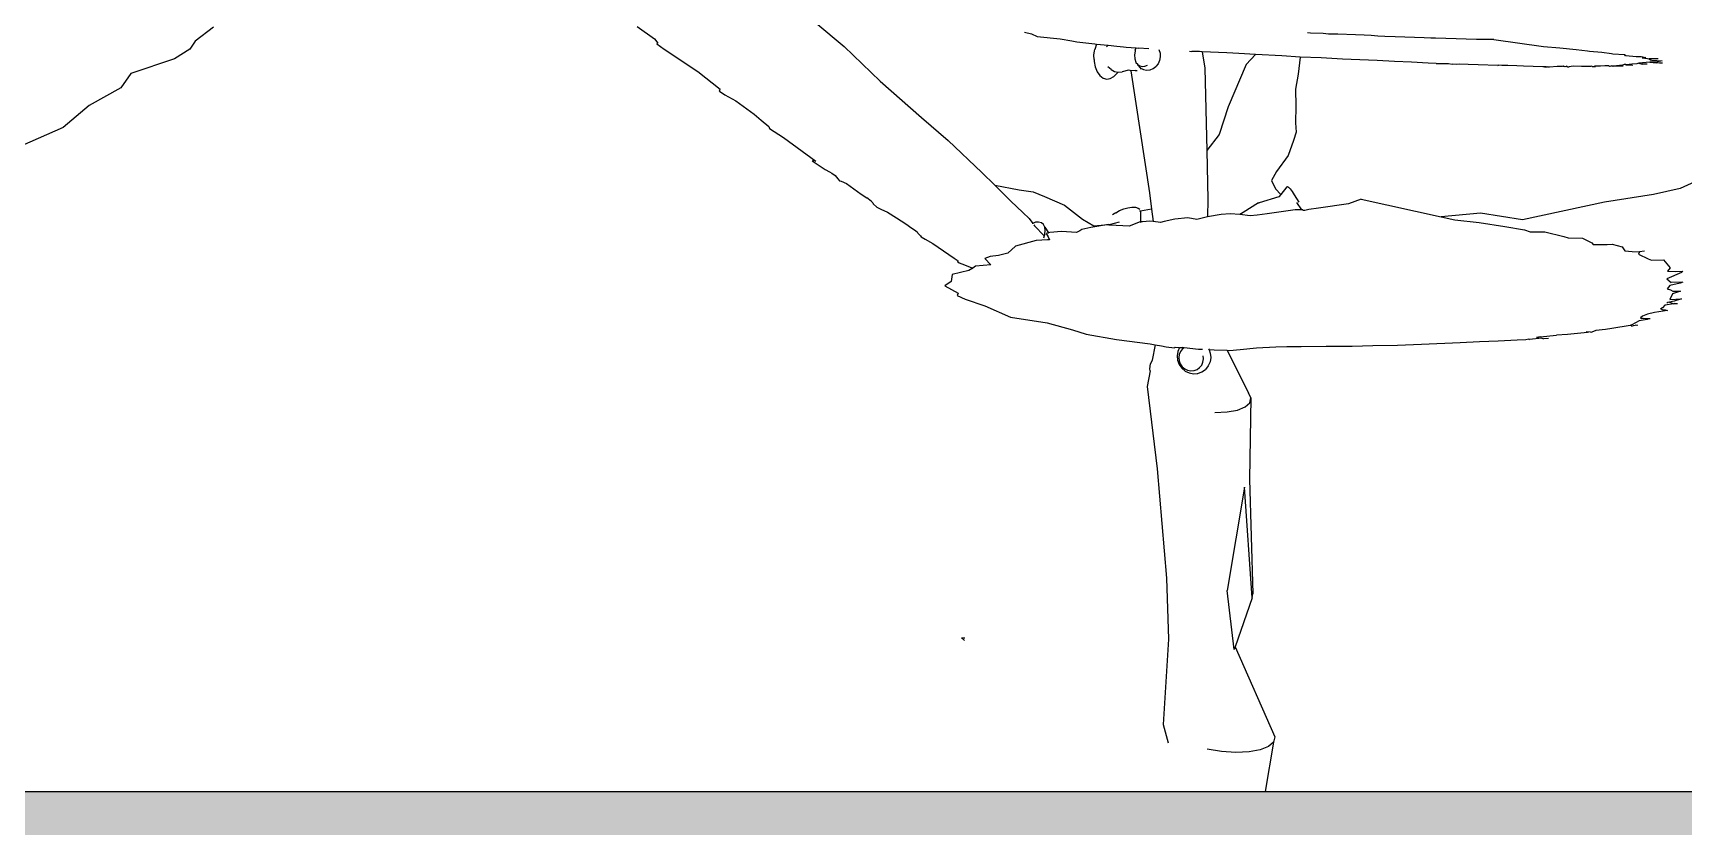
# Model space of a CAD drawing. Header units: metres. Extents: x -175 to 101, y -7 to 93.
# Drawn here: x 11.1485 to 11.2299, y 0.197 to 0.2362 of the extents above; entities that cross this region are included whole.
import ezdxf

# ---------------------------------------------------------------- set-up
doc = ezdxf.new("R2010")
doc.units = ezdxf.units.M

# ---------------------------------------------------------------- blocks, each defined once
blk = doc.blocks.new('caja1')
at = {"true_color": 0xffffff}
h = blk.add_hatch(color=7, dxfattribs=at)
h.dxf.hatch_style = 1
h.paths.add_polyline_path([(-5.701762, 1.398779), (-6.201762, 1.398779), (-6.201762, 1.348779), (-6.181762, 1.348779), (-5.721762, 1.348779), (-5.701762, 1.348779)])
h.paths.add_polyline_path([(-5.721762, 1.348779), (-6.181762, 1.348779), (-6.181762, 1.148779), (-5.721762, 1.148779)])
h.paths.add_polyline_path([(-6.12612, 1.213515), (-6.120943, 1.209542), (-6.11697, 1.204364), (-6.114472, 1.198335), (-6.11362, 1.191864), (-6.114472, 1.185394), (-6.11697, 1.179364), (-6.120943, 1.174186), (-6.12612, 1.170214), (-6.13215, 1.167716), (-6.13862, 1.166864), (-6.145091, 1.167716), (-6.15112, 1.170214), (-6.156298, 1.174186), (-6.160271, 1.179364), (-6.162768, 1.185394), (-6.16362, 1.191864), (-6.162768, 1.198335), (-6.160271, 1.204364), (-6.156298, 1.209542), (-6.15112, 1.213515), (-6.145091, 1.216012), (-6.13862, 1.216864), (-6.13215, 1.216012)], flags=16)
h.paths.add_polyline_path([(-6.127717, 1.20797), (-6.124048, 1.204631), (-6.121369, 1.200457), (-6.119861, 1.195732), (-6.119628, 1.190777), (-6.120685, 1.185931), (-6.12296, 1.181524), (-6.126299, 1.177856), (-6.130473, 1.175176), (-6.135198, 1.173669), (-6.140153, 1.173435), (-6.144999, 1.174492), (-6.149406, 1.176768), (-6.153074, 1.180106), (-6.155754, 1.18428), (-6.157261, 1.189005), (-6.157495, 1.19396), (-6.156438, 1.198806), (-6.154162, 1.203213), (-6.150824, 1.206882), (-6.14665, 1.209561), (-6.141925, 1.211069), (-6.13697, 1.211302), (-6.132124, 1.210245)], flags=0)
blk.add_line((-6.201762, 1.398779), (-5.701762, 1.398779))
blk = doc.blocks.new('plantita2')
for p, q in [((-3.788296, 0.837027), (-3.788791, 0.836006)), ((-3.788791, 0.836006), (-3.788858, 0.835535)), ((-3.788858, 0.835535), (-3.789317, 0.834756)), ((-3.789317, 0.834756), (-3.790919, 0.833155)), ((-3.790919, 0.833155), (-3.791039, 0.832304)), ((-3.791039, 0.832304), (-3.792037, 0.830822)), ((-3.792037, 0.830822), (-3.792703, 0.829263)), ((-3.792703, 0.829263), (-3.794423, 0.827185)), ((-3.802091, 0.828345), (-3.802277, 0.828241)), ((-3.801886, 0.828267), (-3.802168, 0.828112)), ((-3.802133, 0.828241), (-3.801656, 0.828451)), ((-3.801875, 0.828444), (-3.802091, 0.828345)), ((-3.801656, 0.828451), (-3.801886, 0.828267)), ((-3.801727, 0.828288), (-3.801883, 0.828232)), ((-3.801599, 0.828357), (-3.801727, 0.828288)), ((-3.805073, 0.827258), (-3.804521, 0.827496)), ((-3.804521, 0.827496), (-3.804063, 0.827648)), ((-3.804063, 0.827648), (-3.803997, 0.827661)), ((-3.803997, 0.827661), (-3.803459, 0.827894)), ((-3.803459, 0.827894), (-3.803382, 0.827878)), ((-3.803382, 0.827878), (-3.80343, 0.827839)), ((-3.803382, 0.827878), (-3.802902, 0.828068)), ((-3.803213, 0.827476), (-3.803316, 0.827379)), ((-3.803213, 0.827476), (-3.803153, 0.827477)), ((-3.802924, 0.827636), (-3.803153, 0.827477)), ((-3.803153, 0.827477), (-3.802854, 0.827607)), ((-3.802705, 0.82776), (-3.802924, 0.827636)), ((-3.802902, 0.828068), (-3.802682, 0.828169)), ((-3.80264, 0.827828), (-3.802705, 0.82776)), ((-3.802682, 0.828169), (-3.802455, 0.82824)), ((-3.802168, 0.828112), (-3.80264, 0.827828)), ((-3.80264, 0.827828), (-3.802478, 0.82786)), ((-3.802455, 0.82824), (-3.802609, 0.828129)), ((-3.802609, 0.828129), (-3.802363, 0.828229)), ((-3.8024, 0.827886), (-3.802478, 0.82786)), ((-3.80225, 0.827961), (-3.8024, 0.827886)), ((-3.802363, 0.828229), (-3.802277, 0.828241)), ((-3.802277, 0.828241), (-3.802188, 0.828231)), ((-3.802188, 0.828231), (-3.802133, 0.828241)), ((-3.802168, 0.828112), (-3.801883, 0.828232)), ((-3.807216, 0.826454), (-3.806458, 0.826753)), ((-3.806458, 0.826753), (-3.805706, 0.827041)), ((-3.805706, 0.827041), (-3.805175, 0.827233)), ((-3.805175, 0.827233), (-3.805073, 0.827258)), ((-3.804668, 0.826635), (-3.804688, 0.826605)), ((-3.804616, 0.826651), (-3.804668, 0.826635)), ((-3.804616, 0.826651), (-3.804528, 0.826689)), ((-3.804506, 0.82672), (-3.804528, 0.826689)), ((-3.804528, 0.826689), (-3.804477, 0.826704)), ((-3.80427, 0.826849), (-3.804506, 0.82672)), ((-3.804069, 0.826957), (-3.80427, 0.826849)), ((-3.804, 0.826994), (-3.804069, 0.826957)), ((-3.803912, 0.827036), (-3.804, 0.826994)), ((-3.803864, 0.827037), (-3.803912, 0.827036)), ((-3.803795, 0.827073), (-3.803864, 0.827037)), ((-3.803795, 0.827073), (-3.803756, 0.827129)), ((-3.803756, 0.827129), (-3.803704, 0.82711)), ((-3.803688, 0.827142), (-3.803704, 0.82711)), ((-3.803316, 0.827379), (-3.803688, 0.827142)), ((-3.803267, 0.82735), (-3.803688, 0.827142)), ((-3.809547, 0.825657), (-3.807216, 0.826454)), ((-3.806164, 0.825865), (-3.806491, 0.825677)), ((-3.805952, 0.825986), (-3.806164, 0.825865)), ((-3.80591, 0.826009), (-3.805952, 0.825986)), ((-3.80591, 0.826009), (-3.805854, 0.826027)), ((-3.805885, 0.826024), (-3.80591, 0.826009)), ((-3.805854, 0.826027), (-3.805885, 0.826024)), ((-3.805777, 0.826048), (-3.805854, 0.826027)), ((-3.805751, 0.826094), (-3.805777, 0.826048)), ((-3.8057, 0.826091), (-3.805751, 0.826094)), ((-3.8057, 0.826091), (-3.805621, 0.826124)), ((-3.805459, 0.826239), (-3.805621, 0.826124)), ((-3.805092, 0.826416), (-3.805459, 0.826239)), ((-3.804688, 0.826605), (-3.805092, 0.826416)), ((-3.810319, 0.825273), (-3.811687, 0.824637)), ((-3.809547, 0.825657), (-3.810319, 0.825273)), ((-3.80795, 0.825002), (-3.80836, 0.824815)), ((-3.807652, 0.825141), (-3.80795, 0.825002)), ((-3.806787, 0.825546), (-3.807652, 0.825141)), ((-3.806745, 0.825559), (-3.806787, 0.825546)), ((-3.80671, 0.82558), (-3.806745, 0.825559)), ((-3.80671, 0.82558), (-3.806649, 0.825608)), ((-3.806674, 0.825603), (-3.80671, 0.82558)), ((-3.806649, 0.825608), (-3.806674, 0.825603)), ((-3.806649, 0.825608), (-3.806575, 0.825641)), ((-3.806534, 0.825656), (-3.806575, 0.825641)), ((-3.806491, 0.825677), (-3.806534, 0.825656)), ((-3.812674, 0.824191), (-3.813974, 0.823587)), ((-3.812358, 0.82432), (-3.812674, 0.824191)), ((-3.812148, 0.824421), (-3.812358, 0.82432)), ((-3.811687, 0.824637), (-3.812148, 0.824421)), ((-3.809684, 0.824197), (-3.810138, 0.823994)), ((-3.808809, 0.824596), (-3.809684, 0.824197)), ((-3.808809, 0.824596), (-3.808782, 0.824623)), ((-3.808618, 0.824685), (-3.808782, 0.824623)), ((-3.80836, 0.824815), (-3.808618, 0.824685)), ((-3.814433, 0.823372), (-3.814747, 0.823228)), ((-3.813974, 0.823587), (-3.814433, 0.823372)), ((-3.81157, 0.823326), (-3.81102, 0.823589)), ((-3.81102, 0.823589), (-3.810842, 0.823651)), ((-3.810631, 0.823746), (-3.810842, 0.823651)), ((-3.81053, 0.823815), (-3.810631, 0.823746)), ((-3.810138, 0.823994), (-3.81053, 0.823815)), ((-3.797417, 0.823991), (-3.798043, 0.823214)), ((-3.815759, 0.822804), (-3.816551, 0.822431)), ((-3.815379, 0.822977), (-3.815759, 0.822804)), ((-3.815053, 0.82311), (-3.815379, 0.822977)), ((-3.814747, 0.823228), (-3.815053, 0.82311)), ((-3.812686, 0.822828), (-3.813447, 0.82249)), ((-3.811927, 0.823166), (-3.812686, 0.822828)), ((-3.81157, 0.823326), (-3.811927, 0.823166)), ((-3.798043, 0.823214), (-3.799078, 0.822373)), ((-3.817785, 0.821878), (-3.817925, 0.821811)), ((-3.817215, 0.822138), (-3.817785, 0.821878)), ((-3.816963, 0.822232), (-3.817215, 0.822138)), ((-3.816551, 0.822431), (-3.816963, 0.822232)), ((-3.814233, 0.822139), (-3.815797, 0.821443)), ((-3.813447, 0.82249), (-3.814233, 0.822139)), ((-3.799078, 0.822373), (-3.801069, 0.820948)), ((-3.816767, 0.821013), (-3.817715, 0.820589)), ((-3.815797, 0.821443), (-3.816767, 0.821013)), ((-3.801069, 0.820948), (-3.804297, 0.818344)), ((-3.818541, 0.820234), (-3.819732, 0.819716)), ((-3.817715, 0.820589), (-3.818541, 0.820234)), ((-3.817715, 0.820589), (-3.817421, 0.819796)), ((-3.820495, 0.819383), (-3.821039, 0.819147)), ((-3.819732, 0.819716), (-3.820495, 0.819383)), ((-3.819732, 0.819716), (-3.819929, 0.819071)), ((-3.817421, 0.819796), (-3.8172, 0.819082)), ((-3.799808, 0.819265), (-3.799302, 0.819372)), ((-3.799302, 0.819372), (-3.799095, 0.81924)), ((-3.799095, 0.81924), (-3.798754, 0.819378)), ((-3.798754, 0.819378), (-3.798423, 0.819535)), ((-3.798423, 0.819535), (-3.798428, 0.819404)), ((-3.798428, 0.819404), (-3.797899, 0.81941)), ((-3.798216, 0.819666), (-3.798423, 0.819535)), ((-3.797899, 0.81941), (-3.797711, 0.819429)), ((-3.797711, 0.819429), (-3.797186, 0.819711)), ((-3.797186, 0.819711), (-3.796717, 0.819497)), ((-3.796717, 0.819497), (-3.796763, 0.819302)), ((-3.796763, 0.819302), (-3.796394, 0.819465)), ((-3.796118, 0.819545), (-3.796621, 0.818951)), ((-3.796394, 0.819465), (-3.79609, 0.819633)), ((-3.79609, 0.819633), (-3.796118, 0.819545)), ((-3.822264, 0.818602), (-3.82261, 0.818439)), ((-3.822143, 0.818656), (-3.822264, 0.818602)), ((-3.821039, 0.819147), (-3.822143, 0.818656)), ((-3.822143, 0.818656), (-3.821666, 0.817984)), ((-3.819929, 0.819071), (-3.819786, 0.816804)), ((-3.8172, 0.819082), (-3.816815, 0.818337)), ((-3.80304, 0.818306), (-3.8021, 0.81853)), ((-3.8021, 0.81853), (-3.801886, 0.818554)), ((-3.801886, 0.818554), (-3.801255, 0.818869)), ((-3.801255, 0.818869), (-3.800736, 0.818867)), ((-3.800736, 0.818867), (-3.800637, 0.818822)), ((-3.800637, 0.818822), (-3.80002, 0.819131)), ((-3.80002, 0.819131), (-3.799808, 0.819265)), ((-3.796621, 0.818951), (-3.796346, 0.818875)), ((-3.796345, 0.818719), (-3.796384, 0.818518)), ((-3.796384, 0.818518), (-3.796213, 0.818539)), ((-3.795848, 0.819144), (-3.796346, 0.818875)), ((-3.795932, 0.819047), (-3.796345, 0.818719)), ((-3.796213, 0.818539), (-3.79609, 0.818529)), ((-3.79609, 0.818529), (-3.795744, 0.818704)), ((-3.795744, 0.818704), (-3.796043, 0.818408)), ((-3.795848, 0.819144), (-3.795932, 0.819047)), ((-3.824101, 0.817793), (-3.823969, 0.817651)), ((-3.822714, 0.818396), (-3.82261, 0.818439)), ((-3.821666, 0.817984), (-3.81976, 0.814399)), ((-3.816815, 0.818337), (-3.816451, 0.817588)), ((-3.806302, 0.817707), (-3.807957, 0.816678)), ((-3.804297, 0.818344), (-3.806302, 0.817707)), ((-3.806142, 0.817264), (-3.804931, 0.817667)), ((-3.804931, 0.817667), (-3.803982, 0.817943)), ((-3.803982, 0.817943), (-3.803687, 0.817984)), ((-3.803687, 0.817984), (-3.80304, 0.818306)), ((-3.796135, 0.81774), (-3.796172, 0.817576)), ((-3.795764, 0.817989), (-3.796135, 0.81774)), ((-3.796059, 0.817924), (-3.796084, 0.817878)), ((-3.795995, 0.81798), (-3.796059, 0.817924)), ((-3.796043, 0.818408), (-3.796037, 0.818094)), ((-3.796037, 0.818094), (-3.795544, 0.818389)), ((-3.795812, 0.818119), (-3.795995, 0.81798)), ((-3.795995, 0.81798), (-3.795764, 0.817989)), ((-3.795544, 0.818389), (-3.795812, 0.818119)), ((-3.795739, 0.818035), (-3.795764, 0.817989)), ((-3.795739, 0.818035), (-3.795611, 0.818086)), ((-3.826974, 0.816639), (-3.826435, 0.816855)), ((-3.826435, 0.816855), (-3.826476, 0.816753)), ((-3.826435, 0.816855), (-3.826038, 0.817009)), ((-3.826038, 0.817009), (-3.825732, 0.817122)), ((-3.825732, 0.817122), (-3.825605, 0.817167)), ((-3.825605, 0.817167), (-3.825142, 0.817359)), ((-3.825142, 0.817359), (-3.825043, 0.817403)), ((-3.825142, 0.817238), (-3.825142, 0.817359)), ((-3.825142, 0.817238), (-3.82511, 0.817187)), ((-3.82511, 0.817187), (-3.825057, 0.817012)), ((-3.825057, 0.817012), (-3.824965, 0.816853)), ((-3.82456, 0.817596), (-3.825043, 0.817403)), ((-3.824965, 0.816853), (-3.824838, 0.816722)), ((-3.823969, 0.817651), (-3.823882, 0.817504)), ((-3.823933, 0.816823), (-3.823856, 0.816976)), ((-3.823882, 0.817504), (-3.82383, 0.817328)), ((-3.823821, 0.817149), (-3.823856, 0.816976)), ((-3.82383, 0.817328), (-3.823821, 0.817149)), ((-3.816451, 0.817588), (-3.816216, 0.817197)), ((-3.816216, 0.817197), (-3.816155, 0.81677)), ((-3.807286, 0.816848), (-3.806142, 0.817264)), ((-3.796689, 0.816954), (-3.796868, 0.816767)), ((-3.796419, 0.817186), (-3.796689, 0.816954)), ((-3.796068, 0.817436), (-3.796419, 0.817186)), ((-3.796221, 0.817495), (-3.79623, 0.817467)), ((-3.796172, 0.817576), (-3.796221, 0.817495)), ((-3.796221, 0.817495), (-3.796113, 0.817491)), ((-3.796113, 0.817491), (-3.796009, 0.817543)), ((-3.795894, 0.817567), (-3.796068, 0.817436)), ((-3.796009, 0.817543), (-3.795894, 0.817567)), ((-3.829766, 0.81567), (-3.828697, 0.816075)), ((-3.828697, 0.816075), (-3.828144, 0.816244)), ((-3.828144, 0.816244), (-3.827888, 0.816309)), ((-3.827888, 0.816309), (-3.827053, 0.816615)), ((-3.827053, 0.816615), (-3.826974, 0.816639)), ((-3.826974, 0.816639), (-3.82693, 0.816365)), ((-3.826915, 0.816307), (-3.82693, 0.816365)), ((-3.826853, 0.816098), (-3.826915, 0.816307)), ((-3.826742, 0.81591), (-3.826853, 0.816098)), ((-3.824985, 0.816201), (-3.825232, 0.815989)), ((-3.824913, 0.816233), (-3.824985, 0.816201)), ((-3.824868, 0.816236), (-3.824913, 0.816233)), ((-3.824687, 0.816332), (-3.824868, 0.816236)), ((-3.824868, 0.816236), (-3.821338, 0.811266)), ((-3.824838, 0.816722), (-3.824824, 0.816694)), ((-3.824702, 0.816656), (-3.824824, 0.816694)), ((-3.824702, 0.816656), (-3.824577, 0.816652)), ((-3.824687, 0.816628), (-3.824702, 0.816656)), ((-3.824687, 0.816628), (-3.824521, 0.816577)), ((-3.824687, 0.816332), (-3.824602, 0.816383)), ((-3.824577, 0.816652), (-3.824458, 0.816683)), ((-3.824521, 0.816577), (-3.824471, 0.81654)), ((-3.824471, 0.81654), (-3.824445, 0.81657)), ((-3.824458, 0.816683), (-3.824353, 0.816746)), ((-3.824445, 0.81657), (-3.824409, 0.816573)), ((-3.824409, 0.816573), (-3.824351, 0.816572)), ((-3.824353, 0.816746), (-3.824266, 0.816847)), ((-3.824351, 0.816572), (-3.824189, 0.816613)), ((-3.824189, 0.816613), (-3.824047, 0.816699)), ((-3.824047, 0.816699), (-3.823933, 0.816823)), ((-3.819786, 0.816804), (-3.81957, 0.815383)), ((-3.816155, 0.81677), (-3.816054, 0.81598)), ((-3.811868, 0.815686), (-3.807957, 0.816678)), ((-3.807957, 0.816678), (-3.807286, 0.816848)), ((-3.79721, 0.816067), (-3.797952, 0.815532)), ((-3.797185, 0.816095), (-3.79721, 0.816067)), ((-3.797151, 0.81614), (-3.797185, 0.816095)), ((-3.797113, 0.816086), (-3.797185, 0.816095)), ((-3.796912, 0.816478), (-3.797151, 0.81614)), ((-3.797113, 0.816086), (-3.79707, 0.81615)), ((-3.79707, 0.81615), (-3.79699, 0.816194)), ((-3.796918, 0.816215), (-3.79699, 0.816194)), ((-3.796918, 0.816629), (-3.796798, 0.816685)), ((-3.796914, 0.816658), (-3.796918, 0.816629)), ((-3.796893, 0.816243), (-3.796918, 0.816215)), ((-3.796868, 0.816767), (-3.796914, 0.816658)), ((-3.796601, 0.816719), (-3.796912, 0.816478)), ((-3.796798, 0.816685), (-3.796588, 0.816772)), ((-3.796588, 0.816772), (-3.796601, 0.816719)), ((-3.796588, 0.816772), (-3.796485, 0.816818)), ((-3.830422, 0.815571), (-3.830072, 0.815654)), ((-3.830072, 0.815654), (-3.829766, 0.81567)), ((-3.826742, 0.81591), (-3.826698, 0.815834)), ((-3.826698, 0.815834), (-3.826527, 0.815613)), ((-3.826527, 0.815613), (-3.826333, 0.815443)), ((-3.826333, 0.815443), (-3.82613, 0.815335)), ((-3.82613, 0.815335), (-3.825932, 0.815296)), ((-3.825766, 0.815851), (-3.825978, 0.815903)), ((-3.825932, 0.815296), (-3.825752, 0.81533)), ((-3.825766, 0.815851), (-3.825575, 0.815845)), ((-3.825752, 0.81533), (-3.825603, 0.815434)), ((-3.825603, 0.815434), (-3.825494, 0.815601)), ((-3.825575, 0.815845), (-3.825392, 0.815892)), ((-3.825392, 0.815892), (-3.825494, 0.815601)), ((-3.825392, 0.815892), (-3.825232, 0.815989)), ((-3.81957, 0.815383), (-3.81976, 0.814399)), ((-3.816054, 0.81598), (-3.816222, 0.815024)), ((-3.811868, 0.815686), (-3.812327, 0.815187)), ((-3.798214, 0.815349), (-3.798608, 0.8151)), ((-3.797952, 0.815532), (-3.798214, 0.815349)), ((-3.816222, 0.815024), (-3.816244, 0.81451)), ((-3.816244, 0.81451), (-3.815873, 0.814231)), ((-3.815419, 0.814582), (-3.81552, 0.814097)), ((-3.815419, 0.814582), (-3.815403, 0.814604)), ((-3.815403, 0.814604), (-3.815338, 0.814595)), ((-3.815338, 0.814595), (-3.815231, 0.814554)), ((-3.815231, 0.814554), (-3.815087, 0.814485)), ((-3.815087, 0.814485), (-3.814917, 0.814393)), ((-3.812327, 0.815187), (-3.813548, 0.814346)), ((-3.79893, 0.814815), (-3.79977, 0.814284)), ((-3.799009, 0.814835), (-3.79883, 0.814907)), ((-3.79883, 0.814907), (-3.79893, 0.814815)), ((-3.79883, 0.814907), (-3.798753, 0.814932)), ((-3.798608, 0.8151), (-3.798753, 0.814932)), ((-3.81976, 0.814399), (-3.81863, 0.812272)), ((-3.815552, 0.813959), (-3.816294, 0.813262)), ((-3.815873, 0.814231), (-3.81552, 0.814097)), ((-3.814544, 0.813751), (-3.815699, 0.812953)), ((-3.81552, 0.814097), (-3.815552, 0.813959)), ((-3.814917, 0.814393), (-3.814732, 0.814283)), ((-3.814732, 0.814283), (-3.814554, 0.814169)), ((-3.814257, 0.813896), (-3.814629, 0.8141)), ((-3.814257, 0.813896), (-3.814544, 0.813751)), ((-3.814208, 0.81392), (-3.814257, 0.813896)), ((-3.814208, 0.81392), (-3.81418, 0.813897)), ((-3.8141, 0.813929), (-3.81418, 0.813897)), ((-3.813945, 0.814061), (-3.8141, 0.813929)), ((-3.813548, 0.814346), (-3.813945, 0.814061)), ((-3.800923, 0.813584), (-3.800245, 0.814013)), ((-3.800518, 0.813691), (-3.800736, 0.813565)), ((-3.79977, 0.814284), (-3.800245, 0.814013)), ((-3.816311, 0.813239), (-3.816772, 0.812471)), ((-3.816311, 0.813239), (-3.816294, 0.813262)), ((-3.815699, 0.812953), (-3.816093, 0.812669)), ((-3.80187, 0.812916), (-3.802676, 0.812463)), ((-3.8015, 0.81313), (-3.80187, 0.812916)), ((-3.801381, 0.813225), (-3.8015, 0.81313)), ((-3.801381, 0.813225), (-3.801335, 0.813228)), ((-3.800833, 0.81356), (-3.801335, 0.813228)), ((-3.800923, 0.813584), (-3.801078, 0.813475)), ((-3.801078, 0.813475), (-3.800833, 0.81356)), ((-3.800833, 0.81356), (-3.800736, 0.813565)), ((-3.81863, 0.812272), (-3.818255, 0.811487)), ((-3.81733, 0.81213), (-3.817695, 0.811899)), ((-3.816876, 0.812313), (-3.81733, 0.81213)), ((-3.816395, 0.812478), (-3.816876, 0.812313)), ((-3.816772, 0.812471), (-3.816876, 0.812313)), ((-3.816093, 0.812669), (-3.816395, 0.812478)), ((-3.803496, 0.812011), (-3.804318, 0.811541)), ((-3.802676, 0.812463), (-3.803496, 0.812011)), ((-3.842212, 0.81193), (-3.838046, 0.810955)), ((-3.821338, 0.811266), (-3.820889, 0.810591)), ((-3.818664, 0.811148), (-3.819094, 0.811015)), ((-3.818363, 0.811408), (-3.818664, 0.811148)), ((-3.818255, 0.811487), (-3.818363, 0.811408)), ((-3.817695, 0.811899), (-3.818255, 0.811487)), ((-3.804318, 0.811541), (-3.805982, 0.810609)), ((-3.838046, 0.810955), (-3.835703, 0.81022)), ((-3.821646, 0.810315), (-3.821511, 0.810343)), ((-3.821511, 0.810343), (-3.821409, 0.810325)), ((-3.820889, 0.810591), (-3.821332, 0.81026)), ((-3.820889, 0.810591), (-3.820552, 0.810085)), ((-3.820063, 0.810334), (-3.820212, 0.810205)), ((-3.819642, 0.810669), (-3.820063, 0.810334)), ((-3.819094, 0.811015), (-3.819642, 0.810669)), ((-3.805982, 0.810609), (-3.807028, 0.810032)), ((-3.835703, 0.81022), (-3.833063, 0.809527)), ((-3.833063, 0.809527), (-3.831388, 0.809107)), ((-3.822393, 0.809641), (-3.822479, 0.809473)), ((-3.822393, 0.809641), (-3.822269, 0.809819)), ((-3.822269, 0.809819), (-3.822123, 0.809985)), ((-3.822123, 0.809985), (-3.821963, 0.81013)), ((-3.821963, 0.81013), (-3.8218, 0.810242)), ((-3.8218, 0.810242), (-3.821646, 0.810315)), ((-3.821117, 0.809777), (-3.821512, 0.809349)), ((-3.821332, 0.81026), (-3.821376, 0.810243)), ((-3.821332, 0.81026), (-3.821089, 0.809764)), ((-3.821014, 0.809837), (-3.821117, 0.809777)), ((-3.821117, 0.809777), (-3.821089, 0.809764)), ((-3.82071, 0.810029), (-3.821014, 0.809837)), ((-3.820552, 0.810085), (-3.82071, 0.810029)), ((-3.820212, 0.810205), (-3.820552, 0.810085)), ((-3.807028, 0.810032), (-3.808097, 0.809471)), ((-3.831388, 0.809107), (-3.829185, 0.808452)), ((-3.827159, 0.808501), (-3.826488, 0.808728)), ((-3.826488, 0.808728), (-3.825898, 0.808773)), ((-3.825898, 0.808773), (-3.824815, 0.808844)), ((-3.824815, 0.808844), (-3.823716, 0.808626)), ((-3.822448, 0.808955), (-3.82317, 0.80844)), ((-3.823074, 0.808581), (-3.822448, 0.808955)), ((-3.822448, 0.808955), (-3.822415, 0.808983)), ((-3.822415, 0.808952), (-3.822448, 0.808955)), ((-3.822415, 0.808983), (-3.822016, 0.80932)), ((-3.822415, 0.808983), (-3.822376, 0.808969)), ((-3.822376, 0.808969), (-3.822415, 0.808952)), ((-3.821512, 0.809349), (-3.822376, 0.808969)), ((-3.809009, 0.808985), (-3.810141, 0.808407)), ((-3.808097, 0.809471), (-3.809009, 0.808985)), ((-3.829185, 0.808452), (-3.82833, 0.80817)), ((-3.82833, 0.80817), (-3.827159, 0.808501)), ((-3.82833, 0.80817), (-3.827283, 0.807824)), ((-3.823681, 0.807909), (-3.824373, 0.80761)), ((-3.823716, 0.808626), (-3.823074, 0.808581)), ((-3.823572, 0.808047), (-3.823681, 0.807909)), ((-3.823523, 0.808147), (-3.823572, 0.808047)), ((-3.82317, 0.80844), (-3.823523, 0.808147)), ((-3.810141, 0.808407), (-3.811251, 0.807838)), ((-3.847623, 0.807247), (-3.84658, 0.807077)), ((-3.84658, 0.807077), (-3.846347, 0.806967)), ((-3.827283, 0.807824), (-3.826492, 0.807588)), ((-3.826492, 0.807588), (-3.826087, 0.807473)), ((-3.826087, 0.807473), (-3.825814, 0.807335)), ((-3.825814, 0.807335), (-3.825831, 0.807315)), ((-3.825718, 0.807442), (-3.825814, 0.807335)), ((-3.825732, 0.807294), (-3.825678, 0.807266)), ((-3.825587, 0.807524), (-3.825718, 0.807442)), ((-3.825032, 0.807038), (-3.825678, 0.807266)), ((-3.825451, 0.807551), (-3.825587, 0.807524)), ((-3.825321, 0.80752), (-3.825451, 0.807551)), ((-3.825205, 0.807434), (-3.825321, 0.80752)), ((-3.825111, 0.807298), (-3.825205, 0.807434)), ((-3.825205, 0.807434), (-3.824918, 0.80727)), ((-3.825045, 0.807121), (-3.825111, 0.807298)), ((-3.825045, 0.807121), (-3.825032, 0.807038)), ((-3.824918, 0.80727), (-3.825004, 0.807177)), ((-3.825004, 0.807177), (-3.824839, 0.807074)), ((-3.824859, 0.807303), (-3.824918, 0.80727)), ((-3.824918, 0.80727), (-3.824891, 0.807275)), ((-3.824373, 0.80761), (-3.824859, 0.807303)), ((-3.812346, 0.807262), (-3.813187, 0.80679)), ((-3.811883, 0.80752), (-3.812346, 0.807262)), ((-3.811251, 0.807838), (-3.811883, 0.80752)), ((-3.846347, 0.806967), (-3.846367, 0.806912)), ((-3.846367, 0.806912), (-3.845922, 0.806841)), ((-3.845922, 0.806841), (-3.843954, 0.806601)), ((-3.843954, 0.806601), (-3.842574, 0.806313)), ((-3.842567, 0.806216), (-3.842574, 0.806313)), ((-3.825291, 0.806653), (-3.826082, 0.80595)), ((-3.824806, 0.806931), (-3.825291, 0.806653)), ((-3.825032, 0.807038), (-3.825014, 0.806926)), ((-3.824839, 0.807074), (-3.824714, 0.806984)), ((-3.824714, 0.806984), (-3.824806, 0.806931)), ((-3.813866, 0.806351), (-3.814313, 0.806084)), ((-3.813187, 0.80679), (-3.813866, 0.806351)), ((-3.842567, 0.806216), (-3.842248, 0.806178)), ((-3.842248, 0.806178), (-3.841617, 0.806149)), ((-3.841617, 0.806149), (-3.840514, 0.805968)), ((-3.840514, 0.805968), (-3.84007, 0.805859)), ((-3.84007, 0.805859), (-3.839604, 0.805756)), ((-3.839604, 0.805756), (-3.839525, 0.805677)), ((-3.839525, 0.805677), (-3.838706, 0.805594)), ((-3.838706, 0.805594), (-3.836764, 0.80526)), ((-3.826257, 0.805474), (-3.826615, 0.80515)), ((-3.826082, 0.80595), (-3.826257, 0.805474)), ((-3.815712, 0.805454), (-3.816389, 0.805201)), ((-3.815658, 0.805475), (-3.815712, 0.805454)), ((-3.81554, 0.805529), (-3.815658, 0.805475)), ((-3.81529, 0.805705), (-3.815238, 0.805661)), ((-3.815001, 0.805764), (-3.815238, 0.805661)), ((-3.815238, 0.805661), (-3.815117, 0.80555)), ((-3.815117, 0.80555), (-3.814998, 0.805364)), ((-3.814421, 0.806034), (-3.815001, 0.805764)), ((-3.814313, 0.806084), (-3.814421, 0.806034)), ((-3.814421, 0.806034), (-3.812548, 0.804649)), ((-3.836764, 0.80526), (-3.836927, 0.805194)), ((-3.836927, 0.805194), (-3.836161, 0.805114)), ((-3.836161, 0.805114), (-3.83592, 0.805108)), ((-3.83592, 0.805108), (-3.835791, 0.805098)), ((-3.835791, 0.805098), (-3.83559, 0.805069)), ((-3.83559, 0.805069), (-3.835404, 0.804971)), ((-3.835404, 0.804971), (-3.835289, 0.804927)), ((-3.835289, 0.804927), (-3.835207, 0.804942)), ((-3.835207, 0.804942), (-3.834916, 0.804963)), ((-3.834916, 0.804963), (-3.834039, 0.80482)), ((-3.834039, 0.80482), (-3.833703, 0.804772)), ((-3.83343, 0.804729), (-3.833703, 0.804772)), ((-3.83343, 0.804729), (-3.833324, 0.804687)), ((-3.833324, 0.804687), (-3.833293, 0.804662)), ((-3.833293, 0.804662), (-3.833054, 0.804599)), ((-3.826969, 0.804927), (-3.827147, 0.804716)), ((-3.827147, 0.804716), (-3.826748, 0.804583)), ((-3.826615, 0.80515), (-3.826969, 0.804927)), ((-3.817963, 0.804622), (-3.817729, 0.804692)), ((-3.817729, 0.804692), (-3.817431, 0.804782)), ((-3.817729, 0.804692), (-3.817518, 0.803943)), ((-3.817431, 0.804782), (-3.817191, 0.804846)), ((-3.817191, 0.804846), (-3.816814, 0.804992)), ((-3.816814, 0.804992), (-3.816797, 0.805024)), ((-3.816797, 0.805024), (-3.816594, 0.805115)), ((-3.816594, 0.805115), (-3.816585, 0.804901)), ((-3.816585, 0.804901), (-3.816517, 0.804693)), ((-3.81657, 0.805126), (-3.816476, 0.805169)), ((-3.816517, 0.804693), (-3.816398, 0.804507)), ((-3.816389, 0.805201), (-3.816476, 0.805169)), ((-3.81643, 0.805121), (-3.816464, 0.804966)), ((-3.816464, 0.804966), (-3.816455, 0.804806)), ((-3.816455, 0.804806), (-3.816405, 0.804653)), ((-3.816389, 0.805201), (-3.81643, 0.805121)), ((-3.816405, 0.804653), (-3.816317, 0.804516)), ((-3.815287, 0.805147), (-3.815366, 0.80527)), ((-3.815335, 0.804538), (-3.815262, 0.804678)), ((-3.815237, 0.804993), (-3.815287, 0.805147)), ((-3.815262, 0.804678), (-3.815228, 0.804833)), ((-3.815228, 0.804833), (-3.815237, 0.804993)), ((-3.815064, 0.804537), (-3.814964, 0.804727)), ((-3.814998, 0.805364), (-3.81493, 0.805156)), ((-3.814918, 0.804938), (-3.814964, 0.804727)), ((-3.81493, 0.805156), (-3.814918, 0.804938)), ((-3.812326, 0.804473), (-3.812548, 0.804649)), ((-3.833054, 0.804599), (-3.832833, 0.804594)), ((-3.832833, 0.804594), (-3.832474, 0.8046)), ((-3.832474, 0.8046), (-3.83195, 0.804562)), ((-3.83195, 0.804562), (-3.831398, 0.804502)), ((-3.831398, 0.804502), (-3.83104, 0.804451)), ((-3.83104, 0.804451), (-3.830884, 0.804423)), ((-3.830884, 0.804423), (-3.83072, 0.804395)), ((-3.83072, 0.804395), (-3.830665, 0.804363)), ((-3.830665, 0.804363), (-3.830499, 0.804295)), ((-3.830499, 0.804295), (-3.830436, 0.804264)), ((-3.830436, 0.804264), (-3.830216, 0.804249)), ((-3.830216, 0.804249), (-3.829775, 0.804233)), ((-3.829775, 0.804233), (-3.828505, 0.804061)), ((-3.828505, 0.804061), (-3.828338, 0.804039)), ((-3.828338, 0.804039), (-3.828296, 0.803995)), ((-3.828251, 0.804029), (-3.828296, 0.803995)), ((-3.828296, 0.803995), (-3.828274, 0.803973)), ((-3.828274, 0.803973), (-3.828188, 0.803962)), ((-3.827581, 0.803836), (-3.828233, 0.803299)), ((-3.828188, 0.803962), (-3.828046, 0.803975)), ((-3.828046, 0.803975), (-3.827471, 0.804031)), ((-3.827471, 0.804031), (-3.827581, 0.803836)), ((-3.827386, 0.80418), (-3.827471, 0.804031)), ((-3.826748, 0.804583), (-3.827386, 0.80418)), ((-3.821008, 0.803636), (-3.819546, 0.804071)), ((-3.819546, 0.804071), (-3.817963, 0.804622)), ((-3.817518, 0.803943), (-3.817509, 0.803763)), ((-3.816398, 0.804507), (-3.816234, 0.804357)), ((-3.816317, 0.804516), (-3.816197, 0.804405)), ((-3.816234, 0.804357), (-3.816038, 0.804253)), ((-3.816197, 0.804405), (-3.816053, 0.804329)), ((-3.816053, 0.804329), (-3.815895, 0.804291)), ((-3.816038, 0.804253), (-3.815823, 0.804201)), ((-3.815895, 0.804291), (-3.815733, 0.804294)), ((-3.815823, 0.804201), (-3.815604, 0.804206)), ((-3.815733, 0.804294), (-3.815579, 0.804339)), ((-3.815604, 0.804206), (-3.815395, 0.804267)), ((-3.815579, 0.804339), (-3.815443, 0.804422)), ((-3.815443, 0.804422), (-3.815335, 0.804538)), ((-3.815395, 0.804267), (-3.815247, 0.804357)), ((-3.815247, 0.804357), (-3.815211, 0.80438)), ((-3.815211, 0.80438), (-3.815064, 0.804537)), ((-3.812654, 0.803642), (-3.812381, 0.803951)), ((-3.812381, 0.803951), (-3.812269, 0.804234)), ((-3.812326, 0.804473), (-3.810593, 0.800861)), ((-3.812269, 0.804234), (-3.812326, 0.804473)), ((-3.828233, 0.803299), (-3.828133, 0.802963)), ((-3.824724, 0.802701), (-3.822971, 0.803272)), ((-3.822971, 0.803272), (-3.821707, 0.803529)), ((-3.821707, 0.803529), (-3.821008, 0.803636)), ((-3.817428, 0.803515), (-3.817509, 0.803763)), ((-3.817375, 0.803433), (-3.817428, 0.803515)), ((-3.817375, 0.803433), (-3.817162, 0.802675)), ((-3.813598, 0.803032), (-3.813069, 0.803329)), ((-3.813069, 0.803329), (-3.812654, 0.803642)), ((-3.828133, 0.802963), (-3.828319, 0.802635)), ((-3.828319, 0.802635), (-3.82757, 0.802607)), ((-3.82757, 0.802607), (-3.827552, 0.802474)), ((-3.827552, 0.802474), (-3.827116, 0.802493)), ((-3.827116, 0.802493), (-3.826101, 0.802633)), ((-3.826101, 0.802633), (-3.824724, 0.802701)), ((-3.817162, 0.802675), (-3.814896, 0.799262)), ((-3.810593, 0.800861), (-3.8079, 0.795889)), ((-3.807852, 0.795688), (-3.810642, 0.800397)), ((-3.810642, 0.800397), (-3.8091, 0.795457)), ((-3.814896, 0.799262), (-3.812063, 0.794666)), ((-3.807852, 0.795688), (-3.8079, 0.795889)), ((-3.807852, 0.795688), (-3.807504, 0.793149)), ((-3.807485, 0.793012), (-3.8091, 0.795457)), ((-3.812063, 0.794666), (-3.81061, 0.792016)), ((-3.807504, 0.793149), (-3.803771, 0.790066)), ((-3.807504, 0.793149), (-3.807485, 0.793012)), ((-3.81061, 0.792016), (-3.808963, 0.788136)), ((-3.803771, 0.790066), (-3.80371, 0.78981)), ((-3.804123, 0.789175), (-3.804569, 0.788838)), ((-3.80383, 0.789506), (-3.804123, 0.789175)), ((-3.80371, 0.78981), (-3.80383, 0.789506)), ((-3.80371, 0.78981), (-3.802977, 0.787439)), ((-3.805137, 0.788519), (-3.805789, 0.78824)), ((-3.804569, 0.788838), (-3.805137, 0.788519)), ((-3.819779, 0.787485), (-3.81963, 0.787554)), ((-3.808963, 0.788136), (-3.808345, 0.787439)), ((-3.805789, 0.78824), (-3.806481, 0.78802)), ((-3.819586, 0.787434), (-3.819779, 0.787485))]:
    blk.add_line(p, q)

msp = doc.modelspace()

# ---------------------------------------------------------------- block references
at = {"rotation": 333.3150293668492}
for p in [(14.166297, -2.212647), (14.253594, -2.212647)]:
    msp.add_blockref('plantita2', p, dxfattribs=at)
msp.add_blockref('caja1', (17.159065, -1.2))

doc.saveas('drawing.dxf')
